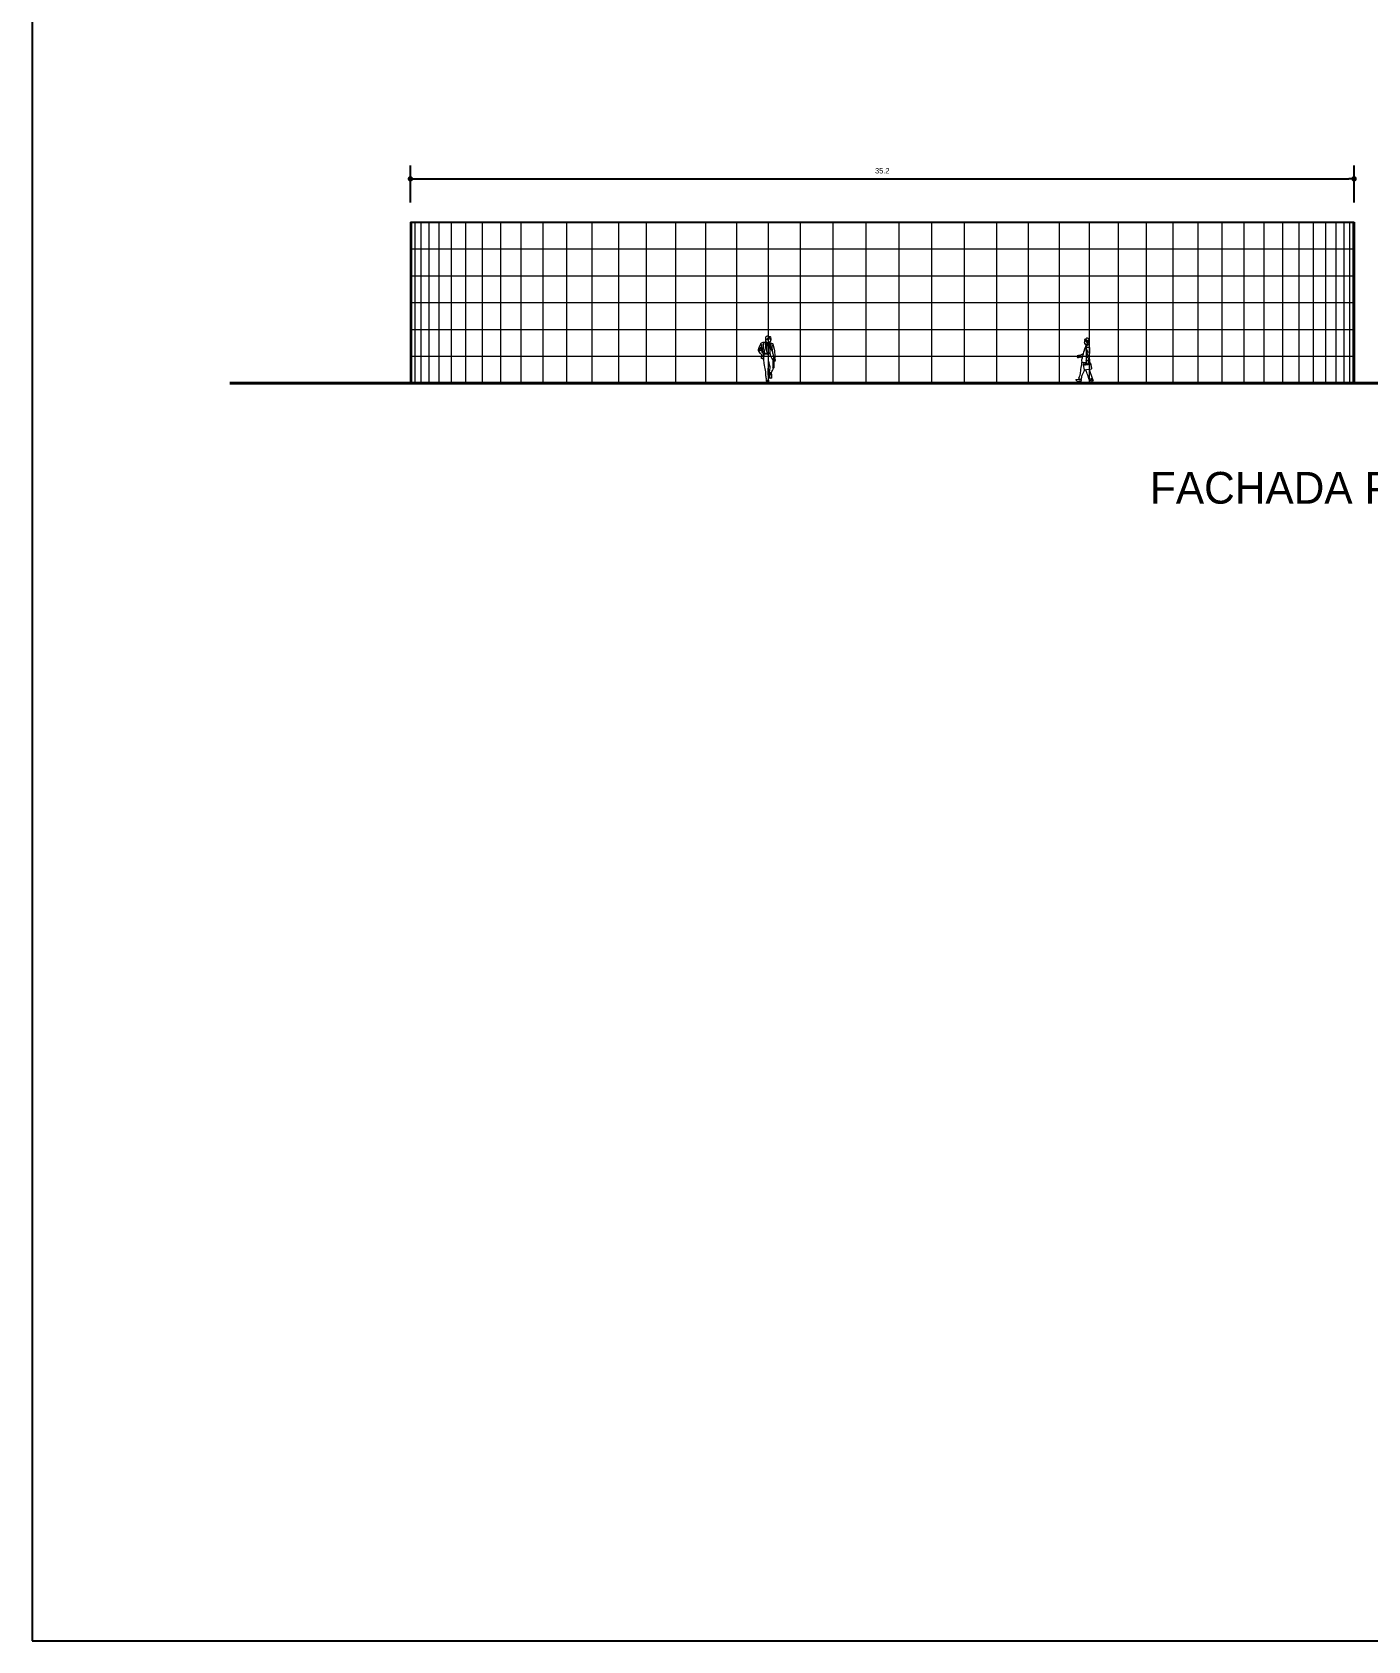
# Model space of a CAD drawing. Header units: millimetres. Extents: x 291 to 670, y 42 to 304.
# Drawn here: x 291.2 to 341, y 42 to 102 of the extents above; entities that cross this region are included whole.
import ezdxf

# ---------------------------------------------------------------- set-up
doc = ezdxf.new("R2010")
doc.units = ezdxf.units.MM
doc.linetypes.add('ACAD_ISO04W100', pattern=[30, 24, -3, 0, -3])
doc.layers.get('0').update_dxf_attribs({"lineweight": 5})
for name, color, linetype, lineweight in [('eje', 8, 'ACAD_ISO04W100', 13), ('muebles', 2, 'Continuous', 13), ('muro', 1, 'Continuous', 25), ('trr', 11, 'Continuous', 40)]:
    doc.layers.add(name, color=color, linetype=linetype, lineweight=lineweight)
doc.dimstyles.new('cota1', dxfattribs={"dimtxt": 0.3, "dimasz": 0.3, "dimexe": 0.5, "dimexo": 0.2, "dimgap": 0.3, "dimtad": 2, "dimtih": 1, "dimtoh": 1, "dimdsep": 46, "dimtxsty": 'Standard', "dimblk": 'DOT', "dimcen": 0.5, "dimadec": 0, "dimazin": 0, "dimtfac": 1, "dimtmove": 0, "dimatfit": 3, "dimldrblk": 'DOT', "dimfxl": 1, "dimarcsym": 0})

# ---------------------------------------------------------------- blocks, each defined once
blk = doc.blocks.new('_Dot')
at = {"color": 0, "linetype": 'Continuous', "lineweight": -2}
blk.add_line((-0.5, 0), (-1, 0), dxfattribs=at)
at = {"color": 0, "linetype": 'Continuous', "const_width": 0.5}
blk.add_lwpolyline([(-0.25, 0, 1), (0.25, 0, 1)], format="xyb", close=True, dxfattribs=at)
blk = doc.blocks.new('*D44')
at = {"color": 0, "linetype": 'Continuous', "lineweight": -2}
for p, q in [((305.315, 95.604), (305.315, 96.99)), ((340.515, 95.604), (340.515, 96.99)), ((305.515, 96.49), (340.315, 96.49))]:
    blk.add_line(p, q, dxfattribs=at)
at = {"layer": 'Defpoints', "color": 0, "linetype": 'Continuous'}
for p in [(340.515, 96.49), (305.315, 95.404), (340.515, 95.404)]:
    blk.add_point(p, dxfattribs=at)
at = {"color": 0, "linetype": 'Continuous', "lineweight": -2, "xscale": 0.2, "yscale": 0.2, "zscale": 0.2, "rotation": 180}
blk.add_blockref('_Dot', (305.315, 96.49), dxfattribs=at)
at = {"color": 0, "linetype": 'Continuous', "lineweight": -2, "xscale": 0.2, "yscale": 0.2, "zscale": 0.2}
blk.add_blockref('_Dot', (340.515, 96.49), dxfattribs=at)
at = {"color": 0, "linetype": 'Continuous', "insert": (322.915, 96.79), "char_height": 0.2, "attachment_point": 5}
blk.add_mtext('35.2', dxfattribs=at)

msp = doc.modelspace()

# ---------------------------------------------------------------- linework, layer by layer
for p, q in [((305.358, 94.874), (305.358, 88.874)), ((305.486, 94.874), (305.486, 88.874)), ((305.7, 94.874), (305.7, 88.874)), ((305.997, 94.874), (305.997, 88.874)), ((306.377, 94.874), (306.377, 88.874)), ((306.837, 94.874), (306.837, 88.874)), ((307.375, 94.874), (307.375, 88.874)), ((307.99, 94.874), (307.99, 88.874)), ((308.677, 94.874), (308.677, 88.874)), ((309.433, 94.874), (309.433, 88.874)), ((310.255, 94.874), (310.255, 88.874)), ((311.139, 94.874), (311.139, 88.874)), ((312.08, 94.874), (312.08, 88.874)), ((313.073, 94.874), (313.073, 88.874)), ((314.115, 94.874), (314.115, 88.874)), ((315.2, 94.874), (315.2, 88.874)), ((316.322, 94.874), (316.322, 88.874)), ((317.477, 94.874), (317.477, 88.874)), ((318.657, 94.874), (318.657, 88.874)), ((319.859, 94.874), (319.859, 88.874)), ((321.076, 94.874), (321.076, 88.874)), ((322.301, 94.874), (322.301, 88.874)), ((323.529, 94.874), (323.529, 88.874)), ((324.755, 94.874), (324.755, 88.874)), ((325.971, 94.874), (325.971, 88.874)), ((327.173, 94.874), (327.173, 88.874)), ((328.354, 94.874), (328.354, 88.874)), ((329.508, 94.874), (329.508, 88.874)), ((330.631, 94.874), (330.631, 88.874)), ((331.715, 94.874), (331.715, 88.874)), ((332.757, 94.874), (332.757, 88.874)), ((333.751, 94.874), (333.751, 88.874)), ((334.692, 94.874), (334.692, 88.874)), ((335.576, 94.874), (335.576, 88.874)), ((336.398, 94.874), (336.398, 88.874)), ((337.154, 94.874), (337.154, 88.874)), ((337.841, 94.874), (337.841, 88.874)), ((338.455, 94.874), (338.455, 88.874)), ((338.994, 94.874), (338.994, 88.874)), ((339.454, 94.874), (339.454, 88.874)), ((339.833, 94.874), (339.833, 88.874)), ((340.131, 94.874), (340.131, 88.874)), ((340.344, 94.874), (340.344, 88.874)), ((340.472, 94.874), (340.472, 88.874)), ((305.315, 93.874), (340.515, 93.874)), ((305.315, 92.874), (340.515, 92.874)), ((305.315, 91.874), (340.515, 91.874)), ((305.315, 90.874), (340.515, 90.874)), ((305.315, 89.874), (340.515, 89.874))]:
    msp.add_line(p, q)
at = {"layer": 'Defpoints'}
msp.add_lwpolyline([(291.207, 41.961), (471.207, 41.961), (471.207, 161.961), (291.207, 161.961)], close=True, dxfattribs=at)
at = {"layer": 'muebles'}
for p, q in [((318.576, 90.583), (318.591, 90.607)), ((318.591, 90.607), (318.606, 90.621)), ((318.606, 90.621), (318.621, 90.631)), ((318.621, 90.631), (318.63, 90.635)), ((318.63, 90.635), (318.655, 90.629)), ((318.655, 90.629), (318.676, 90.616)), ((318.676, 90.616), (318.697, 90.615)), ((318.697, 90.615), (318.722, 90.612)), ((318.722, 90.612), (318.739, 90.611)), ((318.739, 90.611), (318.749, 90.6)), ((318.289, 90.115), (318.287, 90.089)), ((318.287, 90.089), (318.296, 90.065)), ((318.303, 90.15), (318.289, 90.115)), ((318.296, 90.065), (318.324, 90.024)), ((318.314, 90.189), (318.303, 90.15)), ((318.328, 90.228), (318.314, 90.189)), ((318.345, 90.076), (318.321, 90.074)), ((318.324, 90.124), (318.362, 90.149)), ((318.327, 90.133), (318.324, 90.124)), ((318.324, 90.024), (318.351, 89.989)), ((318.344, 90.151), (318.327, 90.133)), ((318.352, 90.275), (318.328, 90.228)), ((318.341, 90.248), (318.368, 90.281)), ((318.361, 90.17), (318.344, 90.151)), ((318.374, 90.088), (318.345, 90.076)), ((318.368, 90.311), (318.352, 90.275)), ((318.369, 90.185), (318.361, 90.17)), ((318.362, 90.149), (318.384, 90.164)), ((318.376, 90.34), (318.368, 90.311)), ((318.368, 90.281), (318.393, 90.299)), ((318.392, 90.22), (318.369, 90.185)), ((318.391, 90.101), (318.374, 90.088)), ((318.394, 90.359), (318.376, 90.34)), ((318.384, 90.164), (318.401, 90.172)), ((318.402, 90.131), (318.391, 90.101)), ((318.393, 90.299), (318.405, 90.307)), ((318.407, 90.36), (318.394, 90.359)), ((318.398, 90.129), (318.415, 90.08)), ((318.408, 90.158), (318.402, 90.131)), ((318.441, 90.369), (318.407, 90.36)), ((318.412, 90.182), (318.408, 90.158)), ((318.417, 90.213), (318.412, 90.182)), ((318.419, 90.309), (318.413, 90.278)), ((318.413, 90.278), (318.416, 90.248)), ((318.416, 90.192), (318.414, 90.202)), ((318.415, 90.08), (318.424, 90.049)), ((318.416, 90.248), (318.417, 90.213)), ((318.421, 90.158), (318.416, 90.192)), ((318.427, 90.123), (318.421, 90.158)), ((318.424, 90.049), (318.428, 90.024)), ((318.427, 90.09), (318.427, 90.123)), ((318.438, 90.063), (318.427, 90.09)), ((318.428, 90.024), (318.436, 90.009)), ((318.436, 90.009), (318.461, 89.992)), ((318.454, 90.022), (318.438, 90.063)), ((318.459, 90.38), (318.441, 90.369)), ((318.469, 89.988), (318.454, 90.022)), ((318.466, 90.188), (318.456, 90.151)), ((318.456, 90.151), (318.456, 90.099)), ((318.474, 90.385), (318.459, 90.38)), ((318.484, 90.232), (318.466, 90.188)), ((318.492, 90.388), (318.474, 90.385)), ((318.474, 90.024), (318.477, 90.085)), ((318.477, 90.085), (318.486, 90.141)), ((318.484, 90.325), (318.502, 90.361)), ((318.496, 90.329), (318.484, 90.325)), ((318.484, 90.237), (318.485, 90.272)), ((318.486, 90.185), (318.484, 90.237)), ((318.485, 90.303), (318.501, 90.32)), ((318.485, 90.272), (318.485, 90.303)), ((318.486, 90.141), (318.486, 90.185)), ((318.518, 90.39), (318.492, 90.388)), ((318.515, 90.331), (318.496, 90.329)), ((318.501, 90.32), (318.515, 90.331)), ((318.502, 90.361), (318.515, 90.381)), ((318.513, 90.01), (318.511, 89.978)), ((318.516, 90.046), (318.513, 90.01)), ((318.515, 90.381), (318.525, 90.392)), ((318.528, 90.088), (318.516, 90.046)), ((318.55, 90.396), (318.518, 90.39)), ((318.537, 90.128), (318.528, 90.088)), ((318.545, 90.175), (318.537, 90.128)), ((318.555, 90.235), (318.545, 90.175)), ((318.557, 90.408), (318.553, 90.392)), ((318.553, 90.392), (318.568, 90.356)), ((318.559, 90.289), (318.555, 90.235)), ((318.569, 90.43), (318.557, 90.408)), ((318.557, 90.384), (318.56, 90.331)), ((318.56, 90.331), (318.559, 90.289)), ((318.568, 90.44), (318.574, 90.454)), ((318.573, 90.422), (318.568, 90.44)), ((318.568, 90.356), (318.587, 90.329)), ((318.569, 90.535), (318.57, 90.563)), ((318.573, 90.509), (318.569, 90.535)), ((318.57, 90.563), (318.576, 90.583)), ((318.572, 90.481), (318.573, 90.509)), ((318.583, 90.412), (318.573, 90.422)), ((318.576, 90.482), (318.574, 90.481)), ((318.574, 90.454), (318.576, 90.469)), ((318.589, 90.489), (318.576, 90.482)), ((318.576, 90.469), (318.578, 90.483)), ((318.601, 90.395), (318.583, 90.412)), ((318.587, 90.329), (318.599, 90.32)), ((318.599, 90.499), (318.589, 90.489)), ((318.598, 90.224), (318.592, 90.134)), ((318.592, 90.134), (318.597, 90.066)), ((318.597, 90.066), (318.61, 90.033)), ((318.615, 90.32), (318.598, 90.224)), ((318.615, 90.51), (318.599, 90.499)), ((318.599, 90.32), (318.63, 90.374)), ((318.622, 90.376), (318.601, 90.395)), ((318.61, 90.342), (318.62, 90.319)), ((318.61, 90.033), (318.625, 90.009)), ((318.623, 90.522), (318.615, 90.51)), ((318.62, 90.319), (318.645, 90.322)), ((318.636, 90.372), (318.622, 90.376)), ((318.631, 90.533), (318.623, 90.522)), ((318.623, 90.502), (318.624, 90.515)), ((318.625, 90.491), (318.623, 90.502)), ((318.624, 90.515), (318.629, 90.526)), ((318.631, 90.485), (318.625, 90.491)), ((318.625, 90.009), (318.635, 89.991)), ((318.629, 90.526), (318.636, 90.535)), ((318.646, 90.534), (318.631, 90.533)), ((318.64, 90.478), (318.631, 90.485)), ((318.634, 90.372), (318.652, 90.351)), ((318.635, 89.991), (318.662, 90.025)), ((318.649, 90.379), (318.636, 90.372)), ((318.64, 90.517), (318.638, 90.508)), ((318.638, 90.508), (318.642, 90.501)), ((318.65, 90.484), (318.64, 90.478)), ((318.642, 90.501), (318.641, 90.497)), ((318.645, 90.322), (318.661, 90.339)), ((318.654, 90.527), (318.646, 90.534)), ((318.652, 90.295), (318.647, 90.327)), ((318.673, 90.396), (318.649, 90.379)), ((318.652, 90.351), (318.667, 90.319)), ((318.662, 90.262), (318.652, 90.295)), ((318.662, 90.511), (318.654, 90.527)), ((318.669, 90.51), (318.662, 90.511)), ((318.668, 90.209), (318.662, 90.262)), ((318.662, 90.025), (318.673, 90.048)), ((318.667, 90.319), (318.679, 90.348)), ((318.671, 90.155), (318.668, 90.209)), ((318.674, 90.518), (318.669, 90.51)), ((318.674, 90.404), (318.671, 90.412)), ((318.671, 90.085), (318.671, 90.155)), ((318.673, 90.048), (318.671, 90.085)), ((318.685, 90.405), (318.673, 90.396)), ((318.676, 90.53), (318.674, 90.518)), ((318.683, 90.401), (318.674, 90.404)), ((318.686, 90.541), (318.676, 90.53)), ((318.679, 90.568), (318.677, 90.557)), ((318.677, 90.557), (318.682, 90.548)), ((318.69, 90.573), (318.679, 90.568)), ((318.679, 90.348), (318.697, 90.373)), ((318.682, 90.548), (318.686, 90.541)), ((318.694, 90.401), (318.683, 90.401)), ((318.704, 90.387), (318.685, 90.402)), ((318.701, 90.578), (318.69, 90.573)), ((318.693, 90.361), (318.699, 90.29)), ((318.707, 90.401), (318.694, 90.401)), ((318.697, 90.373), (318.704, 90.387)), ((318.698, 90.379), (318.731, 90.35)), ((318.699, 90.29), (318.708, 90.227)), ((318.716, 90.584), (318.701, 90.578)), ((318.706, 90.38), (318.741, 90.366)), ((318.721, 90.396), (318.707, 90.401)), ((318.708, 90.227), (318.714, 90.184)), ((318.714, 90.184), (318.719, 90.152)), ((318.727, 90.583), (318.716, 90.584)), ((318.719, 90.152), (318.724, 90.114)), ((318.72, 90.511), (318.728, 90.509)), ((318.738, 90.4), (318.721, 90.396)), ((318.724, 90.119), (318.722, 90.093)), ((318.727, 90.505), (318.723, 90.508)), ((318.726, 90.162), (318.724, 90.119)), ((318.724, 90.114), (318.726, 90.074)), ((318.725, 90.53), (318.735, 90.535)), ((318.726, 90.074), (318.725, 90.029)), ((318.725, 90.029), (318.727, 89.992)), ((318.735, 90.223), (318.726, 90.162)), ((318.741, 90.578), (318.727, 90.583)), ((318.729, 90.501), (318.727, 90.505)), ((318.728, 90.509), (318.738, 90.509)), ((318.733, 90.505), (318.729, 90.501)), ((318.731, 90.35), (318.747, 90.336)), ((318.747, 90.336), (318.731, 90.32)), ((318.731, 90.32), (318.754, 90.309)), ((318.738, 90.509), (318.733, 90.505)), ((318.735, 90.535), (318.74, 90.534)), ((318.754, 90.309), (318.735, 90.223)), ((318.744, 90.443), (318.737, 90.445)), ((318.739, 90.423), (318.737, 90.411)), ((318.737, 90.411), (318.738, 90.4)), ((318.738, 90.577), (318.749, 90.558)), ((318.742, 90.434), (318.739, 90.423)), ((318.74, 90.534), (318.744, 90.527)), ((318.75, 90.588), (318.741, 90.578)), ((318.746, 90.467), (318.741, 90.468)), ((318.741, 90.366), (318.783, 90.357)), ((318.748, 90.438), (318.742, 90.434)), ((318.744, 90.527), (318.745, 90.518)), ((318.75, 90.45), (318.744, 90.443)), ((318.758, 90.467), (318.746, 90.467)), ((318.747, 90.446), (318.748, 90.438)), ((318.757, 90.205), (318.748, 90.191)), ((318.748, 90.191), (318.753, 90.164)), ((318.749, 90.6), (318.75, 90.588)), ((318.749, 90.558), (318.755, 90.539)), ((318.752, 90.456), (318.75, 90.45)), ((318.755, 90.469), (318.752, 90.456)), ((318.753, 90.164), (318.779, 90.094)), ((318.755, 90.539), (318.754, 90.516)), ((318.754, 90.516), (318.757, 90.503)), ((318.757, 90.503), (318.76, 90.49)), ((318.769, 90.209), (318.757, 90.205)), ((318.762, 90.473), (318.758, 90.467)), ((318.76, 90.49), (318.762, 90.473)), ((318.785, 90.214), (318.769, 90.209)), ((318.779, 90.094), (318.793, 90.081)), ((318.783, 90.357), (318.817, 90.348)), ((318.809, 90.219), (318.785, 90.214)), ((318.809, 90.169), (318.811, 90.212)), ((318.814, 90.151), (318.809, 90.169)), ((318.811, 90.212), (318.813, 90.237)), ((318.813, 90.237), (318.818, 90.261)), ((318.818, 90.107), (318.814, 90.151)), ((318.817, 90.348), (318.837, 90.336)), ((318.818, 90.261), (318.819, 90.275)), ((318.819, 90.078), (318.818, 90.107)), ((318.819, 90.275), (318.822, 90.296)), ((318.821, 90.058), (318.819, 90.078)), ((318.832, 90.023), (318.821, 90.058)), ((318.839, 89.99), (318.832, 90.023)), ((318.837, 90.336), (318.862, 90.22)), ((318.862, 90.22), (318.883, 90.132)), ((318.883, 90.132), (318.896, 90.073)), ((318.896, 90.073), (318.902, 90.015)), ((318.902, 90.015), (318.907, 89.943)), ((330.486, 90.191), (330.45, 90.119)), ((330.45, 90.119), (330.456, 90.105)), ((330.459, 90.404), (330.475, 90.423)), ((330.472, 90.434), (330.469, 90.45)), ((330.508, 90.32), (330.469, 90.327)), ((330.533, 90.553), (330.483, 90.497)), ((330.513, 90.301), (330.486, 90.191)), ((330.506, 90.42), (330.513, 90.453)), ((330.536, 90.42), (330.506, 90.42)), ((330.582, 90.351), (330.513, 90.301)), ((330.513, 90.301), (330.514, 90.313)), ((330.522, 90.125), (330.526, 89.931)), ((330.554, 90.039), (330.529, 90.02)), ((330.529, 90.02), (330.589, 89.905)), ((330.531, 90.142), (330.572, 90.053)), ((330.543, 90.258), (330.533, 90.261)), ((330.533, 90.261), (330.533, 90.248)), ((330.536, 90.385), (330.54, 90.406)), ((330.589, 90.371), (330.536, 90.385)), ((330.578, 90.012), (330.554, 90.039)), ((330.572, 90.053), (330.578, 90.012)), ((330.582, 90.351), (330.589, 90.371)), ((330.592, 90.327), (330.582, 90.351)), ((330.599, 90.314), (330.592, 90.327)), ((330.599, 90.314), (330.629, 90.278)), ((330.606, 89.711), (330.652, 90.003)), ((330.629, 90.473), (330.61, 90.416)), ((330.635, 90.428), (330.617, 90.438)), ((330.629, 90.278), (330.639, 90.258)), ((330.639, 90.258), (330.639, 90.225)), ((330.639, 90.225), (330.642, 90.195)), ((330.642, 90.195), (330.649, 90.158)), ((330.652, 90.003), (330.656, 90.113)), ((318.351, 89.989), (318.372, 89.971)), ((318.372, 89.971), (318.397, 89.946)), ((318.397, 89.946), (318.42, 89.929)), ((318.414, 89.824), (318.42, 89.878)), ((318.414, 89.785), (318.414, 89.824)), ((318.434, 89.784), (318.414, 89.785)), ((318.42, 89.929), (318.437, 89.909)), ((318.42, 89.878), (318.423, 89.924)), ((318.45, 89.776), (318.434, 89.784)), ((318.437, 89.909), (318.448, 89.891)), ((318.448, 89.891), (318.457, 89.874)), ((318.463, 89.773), (318.45, 89.776)), ((318.457, 89.874), (318.471, 89.893)), ((318.461, 89.992), (318.466, 89.989)), ((318.468, 89.796), (318.463, 89.773)), ((318.475, 89.832), (318.468, 89.796)), ((318.484, 89.938), (318.469, 89.988)), ((318.471, 89.893), (318.483, 89.905)), ((318.484, 89.884), (318.475, 89.832)), ((318.476, 89.899), (318.491, 89.874)), ((318.483, 89.905), (318.495, 89.908)), ((318.504, 89.918), (318.484, 89.938)), ((318.488, 89.758), (318.487, 89.73)), ((318.487, 89.73), (318.487, 89.702)), ((318.487, 89.702), (318.493, 89.652)), ((318.491, 89.799), (318.488, 89.758)), ((318.49, 89.871), (318.489, 89.842)), ((318.489, 89.842), (318.491, 89.799)), ((318.499, 89.898), (318.49, 89.871)), ((318.493, 89.652), (318.504, 89.599)), ((318.495, 89.908), (318.499, 89.898)), ((318.506, 89.944), (318.504, 89.918)), ((318.504, 89.599), (318.512, 89.536)), ((318.511, 89.978), (318.506, 89.944)), ((318.512, 89.961), (318.627, 89.961)), ((318.512, 89.536), (318.522, 89.47)), ((318.514, 89.992), (318.594, 89.991)), ((318.522, 89.47), (318.53, 89.413)), ((318.53, 89.413), (318.545, 89.358)), ((318.594, 89.991), (318.659, 89.995)), ((318.627, 89.961), (318.629, 89.952)), ((318.629, 89.952), (318.674, 89.96)), ((318.647, 89.992), (318.655, 89.92)), ((318.655, 89.92), (318.66, 89.874)), ((318.659, 89.995), (318.707, 89.999)), ((318.66, 89.874), (318.659, 89.839)), ((318.659, 89.839), (318.662, 89.815)), ((318.662, 89.815), (318.659, 89.77)), ((318.661, 89.381), (318.665, 89.418)), ((318.665, 89.418), (318.667, 89.451)), ((318.667, 89.451), (318.669, 89.485)), ((318.669, 89.485), (318.672, 89.508)), ((318.672, 89.535), (318.673, 89.595)), ((318.672, 89.508), (318.672, 89.535)), ((318.673, 89.664), (318.673, 89.689)), ((318.673, 89.689), (318.689, 89.629)), ((318.673, 89.641), (318.673, 89.664)), ((318.673, 89.595), (318.673, 89.641)), ((318.674, 89.96), (318.678, 89.975)), ((318.678, 89.975), (318.73, 89.969)), ((318.689, 89.629), (318.703, 89.563)), ((318.703, 89.563), (318.711, 89.524)), ((318.707, 89.999), (318.729, 89.999)), ((318.711, 89.524), (318.717, 89.495)), ((318.719, 89.482), (318.711, 89.468)), ((318.711, 89.468), (318.728, 89.45)), ((318.72, 89.438), (318.712, 89.37)), ((318.717, 89.495), (318.719, 89.482)), ((318.728, 89.45), (318.72, 89.438)), ((318.727, 89.992), (318.728, 89.964)), ((318.728, 89.964), (318.737, 89.919)), ((318.737, 89.919), (318.766, 89.843)), ((318.766, 89.843), (318.792, 89.794)), ((318.792, 89.794), (318.816, 89.758)), ((318.816, 89.758), (318.834, 89.733)), ((318.834, 89.733), (318.847, 89.725)), ((318.838, 89.446), (318.846, 89.47)), ((318.85, 89.447), (318.838, 89.446)), ((318.847, 89.952), (318.839, 89.99)), ((318.84, 89.702), (318.845, 89.721)), ((318.841, 89.687), (318.84, 89.702)), ((318.843, 89.654), (318.841, 89.687)), ((318.841, 89.389), (318.852, 89.418)), ((318.847, 89.607), (318.843, 89.654)), ((318.846, 89.47), (318.849, 89.503)), ((318.853, 89.92), (318.847, 89.952)), ((318.847, 89.725), (318.859, 89.725)), ((318.849, 89.574), (318.847, 89.607)), ((318.857, 89.424), (318.848, 89.414)), ((318.85, 89.556), (318.849, 89.574)), ((318.849, 89.503), (318.85, 89.535)), ((318.85, 89.535), (318.85, 89.556)), ((318.857, 89.44), (318.85, 89.447)), ((318.852, 89.418), (318.857, 89.44)), ((318.862, 89.882), (318.853, 89.92)), ((318.865, 89.446), (318.857, 89.424)), ((318.859, 89.725), (318.864, 89.746)), ((318.864, 89.859), (318.862, 89.882)), ((318.866, 89.83), (318.864, 89.859)), ((318.864, 89.746), (318.867, 89.771)), ((318.864, 89.727), (318.871, 89.648)), ((318.867, 89.494), (318.865, 89.465)), ((318.865, 89.465), (318.865, 89.446)), ((318.867, 89.804), (318.866, 89.83)), ((318.869, 89.787), (318.867, 89.804)), ((318.867, 89.771), (318.869, 89.787)), ((318.873, 89.549), (318.867, 89.494)), ((318.883, 89.776), (318.869, 89.788)), ((318.879, 89.7), (318.869, 89.69)), ((318.87, 89.801), (318.89, 89.796)), ((318.871, 89.648), (318.872, 89.61)), ((318.872, 89.61), (318.873, 89.549)), ((318.882, 89.71), (318.879, 89.7)), ((318.885, 89.755), (318.881, 89.756)), ((318.881, 89.756), (318.883, 89.732)), ((318.883, 89.732), (318.882, 89.71)), ((318.9, 89.771), (318.883, 89.776)), ((318.892, 89.738), (318.885, 89.755)), ((318.888, 89.672), (318.892, 89.688)), ((318.89, 89.66), (318.888, 89.672)), ((318.89, 89.796), (318.903, 89.787)), ((318.898, 89.67), (318.89, 89.66)), ((318.897, 89.721), (318.892, 89.738)), ((318.892, 89.688), (318.898, 89.702)), ((318.898, 89.702), (318.897, 89.721)), ((318.908, 89.689), (318.898, 89.67)), ((318.904, 89.812), (318.9, 89.784)), ((318.911, 89.773), (318.9, 89.771)), ((318.903, 89.787), (318.911, 89.773)), ((318.909, 89.846), (318.904, 89.812)), ((318.907, 89.943), (318.912, 89.886)), ((318.918, 89.718), (318.908, 89.689)), ((318.912, 89.886), (318.909, 89.846)), ((318.909, 89.776), (318.915, 89.739)), ((318.915, 89.739), (318.918, 89.718)), ((330.182, 89.863), (330.225, 89.87)), ((330.187, 89.841), (330.231, 89.854)), ((330.196, 89.885), (330.212, 89.894)), ((330.196, 89.885), (330.225, 89.883)), ((330.212, 89.894), (330.234, 89.883)), ((330.214, 89.826), (330.234, 89.842)), ((330.227, 89.834), (330.234, 89.838)), ((330.233, 89.828), (330.239, 89.834)), ((330.293, 89.9), (330.258, 89.906)), ((330.295, 89.905), (330.306, 89.905)), ((330.408, 89.961), (330.305, 89.915)), ((330.308, 89.852), (330.323, 89.852)), ((330.327, 89.383), (330.34, 89.459)), ((330.328, 89.842), (330.391, 89.866)), ((330.34, 89.459), (330.35, 89.519)), ((330.35, 89.519), (330.354, 89.562)), ((330.354, 89.562), (330.357, 89.612)), ((330.357, 89.612), (330.364, 89.635)), ((330.364, 89.635), (330.38, 89.648)), ((330.407, 89.545), (330.682, 89.582)), ((330.417, 89.582), (330.407, 89.545)), ((330.407, 89.545), (330.444, 89.37)), ((330.508, 89.577), (330.412, 89.566)), ((330.518, 89.595), (330.417, 89.582)), ((330.444, 89.37), (330.719, 89.406)), ((330.526, 89.931), (330.516, 89.714)), ((330.522, 89.715), (330.526, 89.691)), ((330.526, 89.691), (330.523, 89.711)), ((330.592, 89.701), (330.526, 89.691)), ((330.529, 89.605), (330.533, 89.585)), ((330.539, 89.883), (330.549, 89.86)), ((330.539, 89.608), (330.549, 89.585)), ((330.549, 89.86), (330.556, 89.837)), ((330.556, 89.837), (330.566, 89.824)), ((330.559, 89.605), (330.569, 89.592)), ((330.566, 89.824), (330.579, 89.824)), ((330.579, 89.612), (330.589, 89.592)), ((330.606, 89.711), (330.592, 89.701)), ((330.602, 89.707), (330.596, 89.646)), ((330.692, 89.618), (330.613, 89.608)), ((330.687, 89.599), (330.619, 89.591)), ((330.639, 89.679), (330.628, 89.613)), ((330.642, 89.761), (330.64, 89.67)), ((330.64, 89.67), (330.647, 89.613)), ((330.682, 89.582), (330.692, 89.618)), ((330.682, 89.582), (330.719, 89.406)), ((330.687, 89.599), (330.725, 89.417)), ((330.732, 89.429), (330.692, 89.618)), ((330.719, 89.406), (330.732, 89.429)), ((318.545, 89.358), (318.554, 89.287)), ((318.554, 89.287), (318.56, 89.23)), ((318.56, 89.23), (318.565, 89.161)), ((318.565, 89.161), (318.569, 89.115)), ((318.569, 89.115), (318.573, 89.079)), ((318.573, 89.079), (318.58, 89.046)), ((318.582, 89.018), (318.577, 88.99)), ((318.577, 88.99), (318.607, 88.978)), ((318.58, 89.046), (318.582, 89.018)), ((318.591, 88.876), (318.593, 88.882)), ((318.602, 88.874), (318.591, 88.876)), ((318.593, 88.912), (318.598, 88.922)), ((318.596, 88.898), (318.593, 88.912)), ((318.593, 88.882), (318.597, 88.888)), ((318.597, 88.888), (318.596, 88.898)), ((318.598, 88.922), (318.603, 88.933)), ((318.599, 88.884), (318.625, 88.882)), ((318.6, 88.939), (318.612, 88.949)), ((318.601, 88.958), (318.601, 88.977)), ((318.605, 88.944), (318.601, 88.958)), ((318.622, 88.874), (318.602, 88.874)), ((318.603, 88.933), (318.605, 88.944)), ((318.607, 88.978), (318.636, 88.984)), ((318.612, 88.949), (318.631, 88.951)), ((318.645, 88.874), (318.622, 88.874)), ((318.625, 88.882), (318.647, 88.883)), ((318.631, 88.951), (318.644, 88.942)), ((318.636, 88.984), (318.658, 88.991)), ((318.644, 88.942), (318.651, 88.939)), ((318.669, 88.874), (318.645, 88.874)), ((318.647, 88.883), (318.666, 88.891)), ((318.651, 88.939), (318.658, 88.944)), ((318.657, 89.339), (318.661, 89.381)), ((318.658, 89.301), (318.657, 89.339)), ((318.659, 89.266), (318.658, 89.301)), ((318.658, 89.227), (318.659, 89.266)), ((318.662, 89.185), (318.658, 89.227)), ((318.658, 88.991), (318.677, 88.994)), ((318.658, 88.944), (318.677, 88.952)), ((318.669, 89.148), (318.662, 89.185)), ((318.666, 88.891), (318.678, 88.902)), ((318.667, 88.981), (318.667, 88.964)), ((318.667, 88.964), (318.675, 88.951)), ((318.671, 89.116), (318.669, 89.148)), ((318.684, 88.881), (318.669, 88.874)), ((318.673, 89.087), (318.671, 89.116)), ((318.679, 89.047), (318.673, 89.087)), ((318.675, 88.951), (318.678, 88.935)), ((318.676, 89.226), (318.68, 89.256)), ((318.678, 89.202), (318.676, 89.226)), ((318.677, 88.952), (318.676, 88.952)), ((318.677, 89.267), (318.683, 89.281)), ((318.677, 89.247), (318.677, 89.267)), ((318.685, 89.225), (318.677, 89.247)), ((318.677, 88.994), (318.679, 89.047)), ((318.69, 89.185), (318.678, 89.202)), ((318.679, 88.921), (318.678, 88.951)), ((318.678, 88.935), (318.679, 88.918)), ((318.678, 88.902), (318.679, 88.921)), ((318.679, 88.918), (318.683, 88.908)), ((318.683, 89.281), (318.693, 89.295)), ((318.683, 88.908), (318.685, 88.896)), ((318.685, 88.896), (318.684, 88.881)), ((318.695, 89.208), (318.685, 89.225)), ((318.699, 89.188), (318.69, 89.185)), ((318.697, 89.301), (318.692, 89.279)), ((318.692, 89.279), (318.703, 89.253)), ((318.704, 89.32), (318.694, 89.304)), ((318.694, 89.304), (318.707, 89.283)), ((318.706, 89.189), (318.695, 89.208)), ((318.708, 89.169), (318.699, 89.188)), ((318.713, 89.239), (318.702, 89.264)), ((318.703, 89.253), (318.722, 89.237)), ((318.71, 89.339), (318.704, 89.32)), ((318.712, 89.168), (318.706, 89.189)), ((318.706, 89.126), (318.708, 89.15)), ((318.71, 89.11), (318.706, 89.126)), ((318.707, 89.283), (318.731, 89.266)), ((318.708, 89.15), (318.708, 89.169)), ((318.712, 89.37), (318.71, 89.339)), ((318.717, 89.07), (318.71, 89.11)), ((318.715, 89.14), (318.712, 89.168)), ((318.722, 89.221), (318.713, 89.239)), ((318.715, 89.142), (318.723, 89.152)), ((318.715, 89.121), (318.715, 89.142)), ((318.717, 89.101), (318.715, 89.121)), ((318.727, 89.074), (318.717, 89.101)), ((318.732, 89.057), (318.717, 89.07)), ((318.722, 89.237), (318.742, 89.23)), ((318.742, 89.195), (318.722, 89.221)), ((318.723, 89.152), (318.73, 89.16)), ((318.745, 89.059), (318.727, 89.074)), ((318.731, 89.266), (318.754, 89.265)), ((318.759, 89.043), (318.732, 89.057)), ((318.742, 89.23), (318.766, 89.233)), ((318.763, 89.168), (318.742, 89.195)), ((318.769, 89.051), (318.745, 89.059)), ((318.754, 89.265), (318.772, 89.266)), ((318.774, 89.056), (318.759, 89.043)), ((318.761, 89.171), (318.768, 89.211)), ((318.766, 89.233), (318.77, 89.238)), ((318.768, 89.211), (318.774, 89.242)), ((318.785, 89.06), (318.769, 89.051)), ((318.77, 89.238), (318.784, 89.274)), ((318.772, 89.266), (318.787, 89.271)), ((318.772, 89.238), (318.781, 89.179)), ((318.781, 89.179), (318.783, 89.143)), ((318.783, 89.143), (318.787, 89.113)), ((318.788, 89.082), (318.785, 89.06)), ((318.787, 89.271), (318.8, 89.308)), ((318.787, 89.113), (318.788, 89.082)), ((318.8, 89.308), (318.82, 89.348)), ((318.82, 89.348), (318.841, 89.389)), ((330.141, 89.012), (330.261, 89.015)), ((330.21, 88.95), (330.274, 88.946)), ((330.231, 89.062), (330.254, 89.085)), ((330.254, 89.085), (330.277, 89.121)), ((330.261, 89.015), (330.267, 89.031)), ((330.274, 88.946), (330.324, 88.949)), ((330.281, 88.933), (330.274, 88.946)), ((330.277, 89.121), (330.291, 89.171)), ((330.305, 88.936), (330.281, 88.933)), ((330.291, 89.171), (330.304, 89.234)), ((330.304, 89.234), (330.314, 89.27)), ((330.328, 88.936), (330.305, 88.936)), ((330.314, 89.27), (330.317, 89.323)), ((330.317, 89.323), (330.327, 89.383)), ((330.324, 89.015), (330.324, 89.002)), ((330.33, 88.999), (330.324, 89.002)), ((330.33, 88.999), (330.328, 88.936)), ((330.34, 89.038), (330.337, 89.015)), ((330.344, 89.075), (330.34, 89.038)), ((330.347, 89.121), (330.344, 89.075)), ((330.364, 89.161), (330.347, 89.121)), ((330.383, 89.207), (330.364, 89.161)), ((330.41, 89.257), (330.383, 89.207)), ((330.443, 89.33), (330.41, 89.257)), ((330.443, 89.33), (330.465, 89.373)), ((330.509, 89.35), (330.5, 89.377)), ((330.529, 89.294), (330.509, 89.35)), ((330.546, 89.264), (330.529, 89.294)), ((330.563, 89.221), (330.546, 89.264)), ((330.579, 89.168), (330.563, 89.221)), ((330.629, 89.005), (330.579, 89.168)), ((330.609, 88.886), (330.649, 88.906)), ((330.649, 88.876), (330.612, 88.873)), ((330.649, 88.876), (330.612, 88.873)), ((330.649, 89.37), (330.644, 89.397)), ((330.649, 89.37), (330.662, 89.32)), ((330.649, 88.906), (330.672, 88.965)), ((330.667, 88.873), (330.649, 88.876)), ((330.662, 89.32), (330.675, 89.27)), ((330.686, 88.968), (330.663, 89.015)), ((330.702, 88.876), (330.665, 88.873)), ((330.675, 89.27), (330.685, 89.224)), ((330.685, 89.224), (330.705, 89.171)), ((330.705, 89.171), (330.718, 89.134)), ((330.718, 89.134), (330.728, 89.095)), ((330.728, 89.028), (330.723, 89.046)), ((330.728, 89.095), (330.742, 89.062)), ((330.735, 89.015), (330.728, 89.028)), ((330.774, 89), (330.732, 88.929)), ((330.758, 88.932), (330.738, 88.94)), ((330.739, 89.039), (330.769, 89.017)), ((330.781, 88.982), (330.758, 88.932)), ((330.774, 88.994), (330.775, 88.992)), ((330.775, 88.992), (330.781, 88.982))]:
    msp.add_line(p, q, dxfattribs=at)
for centre, radius, start, end in [((330.856, 89.892), 0.453, 151.92921, 174.51595), ((330.467, 90.489), 0.0145, 68.11197, 188.7023), ((330.773, 90.989), 0.596, 237.55862, 256.1316), ((330.47, 90.394), 0.0143, 140.04585, 185.26367), ((330.433, 90.361), 0.0393, 36.18716, 53.78198), ((330.433, 90.362), 0.0384, 35.97595, 53.99319), ((279.787, 122.06), 59.904, 327.76214, 327.85447), ((330.379, 90.349), 0.0931, 346.84469, 22.68974), ((330.507, 90.455), 0.038, 150.57655, 187.42793), ((330.469, 90.428), 0.00719, 322.68828, 63.92265), ((330.403, 90.354), 0.164, 60.17313, 64.69137), ((330.645, 90.609), 0.196, 214.6146, 242.81888), ((330.735, 90.107), 0.263, 122.84084, 161.16054), ((330.671, 90.66), 0.221, 220.04996, 256.56178), ((330.51, 90.315), 0.00486, 326.39436, 112.1542), ((330.17, 90.361), 0.38, 332.7999, 342.71688), ((330.588, 90.136), 0.0668, 91.0502, 188.7861), ((330.534, 90.412), 0.00846, 318.9673, 104.52404), ((330.533, 90.456), 0.097, 10.35783, 90.4769), ((330.715, 90.142), 0.207, 123.88811, 146.05477), ((330.58, 90.127), 0.0762, 353.98696, 84.26732), ((330.552, 90.412), 0.055, 311.56556, 4.8529), ((330.63, 90.42), 0.00932, 267.90671, 62.19909), ((330.194, 89.871), 0.0141, 80.08469, 214.42901), ((330.194, 89.852), 0.0127, 124.72902, 236.68546), ((330.212, 89.842), 0.0153, 170.40373, 277.19018), ((330.244, 89.863), 0.0448, 72.2051, 137.05456), ((330.217, 89.877), 0.0103, 319.43148, 40.56852), ((330.22, 89.859), 0.0126, 339.13602, 64.32061), ((330.231, 89.832), 0.00447, 146.49425, 293.06886), ((330.227, 89.847), 0.00892, 327.37872, 58.48701), ((330.235, 89.896), 0.0123, 263.1381, 15.71031), ((330.237, 89.836), 0.00334, 327.44703, 142.52303), ((330.215, 89.98), 0.151, 277.46574, 305.29655), ((330.248, 89.89), 0.0225, 264.93286, 27.73208), ((330.334, 89.887), 0.0427, 154.60499, 233.77222), ((330.45, 89.921), 0.145, 182.3346, 212.99867), ((330.878, 89.643), 0.534, 159.94578, 173.28864), ((330.431, 89.719), 0.0846, 188.67566, 269.75451), ((330.048, 89.971), 0.359, 336.24117, 354.32601), ((330.433, 89.517), 0.117, 43.27235, 90.79525), ((330.521, 88.645), 1.07, 85.45266, 90.28168), ((330.779, 89.62), 0.262, 164.24063, 186.96829), ((330.528, 89.586), 0.00959, 168.02847, 289.06258), ((330.543, 89.591), 0.0116, 210.02475, 298.91801), ((330.558, 89.591), 0.0104, 212.61988, 334.40378), ((330.578, 89.593), 0.00915, 185.67841, 322.97045), ((330.6, 89.599), 0.0127, 214.18355, 325.51377), ((330.634, 89.64), 0.0383, 171.34166, 244.42157), ((330.68, 89.717), 0.0563, 160.7263, 222.79517), ((330.249, 89.828), 0.398, 350.29571, 12.46607), ((330.163, 88.997), 0.0267, 144.94181, 229.77359), ((330.233, 89.097), 0.149, 234.25932, 261.08971), ((330.329, 89.142), 0.127, 219.18394, 273.59924), ((330.3, 89.045), 0.0493, 217.32376, 298.92195), ((330.613, 88.88), 0.00713, 120.65589, 267.44349), ((330.584, 89.235), 0.234, 280.95051, 312.13391), ((330.664, 89.041), 0.0757, 276.39341, 358.3656), ((330.672, 88.928), 0.0595, 300.9373, 1.47523), ((330.771, 89.01), 0.0433, 138.0835, 161.10276), ((330.738, 88.997), 0.0366, 355.1416, 32.29607)]:
    msp.add_arc(centre, radius, start, end, dxfattribs=at)
at = {"layer": 'muro'}
for p, q in [((305.315, 94.874), (340.515, 94.874)), ((305.315, 94.874), (305.315, 88.874)), ((340.515, 94.874), (340.515, 88.874))]:
    msp.add_line(p, q, dxfattribs=at)
at = {"layer": 'trr'}
msp.add_line((298.575, 88.874), (348.878, 88.874), dxfattribs=at)

# ---------------------------------------------------------------- texts
at = {"layer": 'eje'}
msp.add_text('FACHADA POSTERIOR', height=1.1832, dxfattribs=at).set_placement((332.899, 84.375))

# ---------------------------------------------------------------- dimensions: what is measured, and where the dimension line sits
at = {"linetype": 'Continuous'}
dim = msp.add_linear_dim(base=(340.515, 96.49), p1=(305.315, 95.404), p2=(340.515, 95.404), dimstyle='cota1', override={"dimtxt": 0.2, "dimasz": 0.2, "dimgap": 0.2}, dxfattribs=at)
dim.commit()
dim.dimension.update_dxf_attribs({"geometry": '*D44', "text_midpoint": (322.915, 96.79)})

doc.saveas('drawing.dxf')
